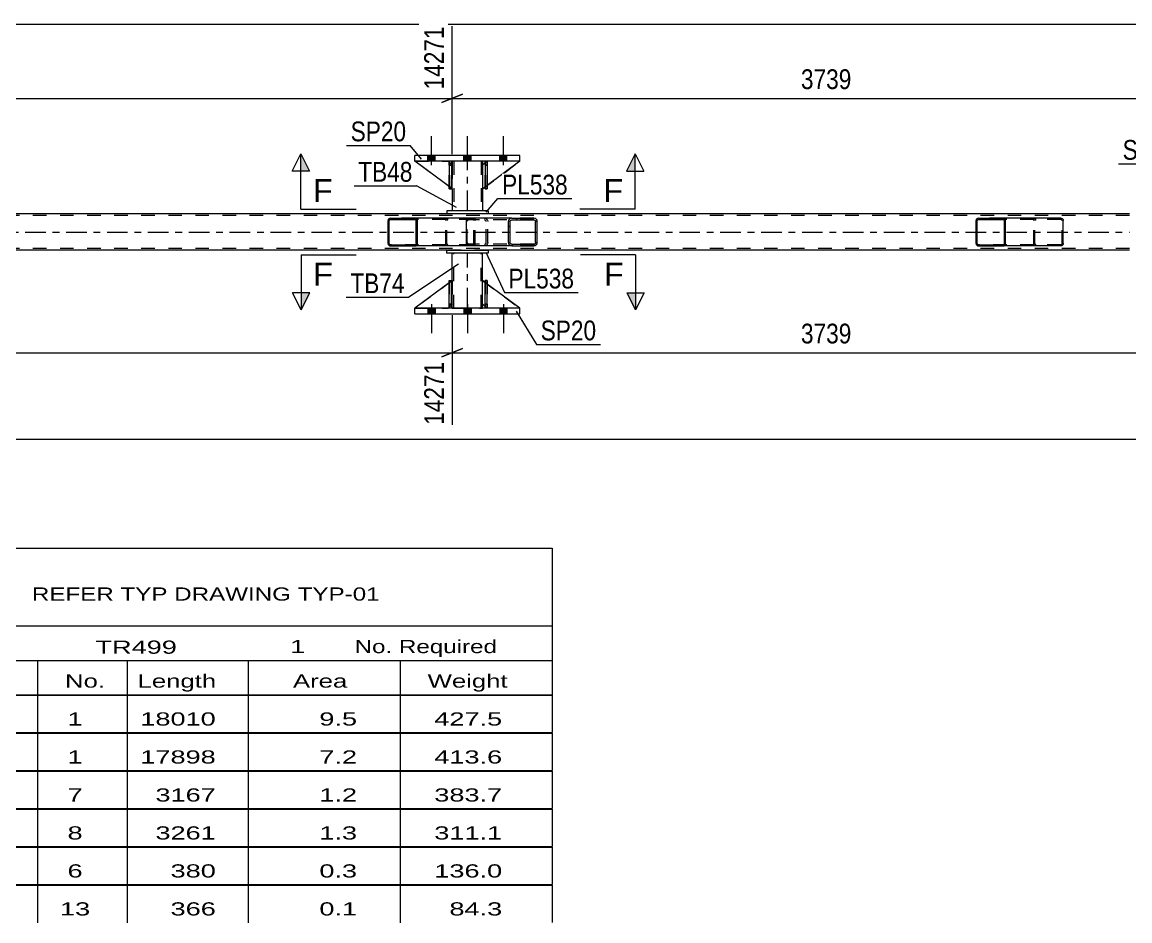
# Model space of a CAD drawing. Header units: millimetres. Extents: x -45 to 796, y -433 to 161.
# Drawn here: x 554.1 to 714.5, y -295.8 to -165.6 of the extents above; entities that cross this region are included whole.
import ezdxf

# ---------------------------------------------------------------- set-up
doc = ezdxf.new("R2010")
doc.units = ezdxf.units.MM
doc.linetypes.add('DXK_LINE_DOT2', pattern=[3.9198, 1.9599, -1.9599])
doc.linetypes.add('DXK_LINE_DOT3', pattern=[5.9187, 2.979, -0.9799, 0.9799, -0.9799])
doc.styles.add('Arial', font='arial.ttf', dxfattribs={"height": 0.2})
doc.styles.add('Arial Narrow', font='ARIALN.TTF', dxfattribs={"height": 0.2})

# ---------------------------------------------------------------- blocks, each defined once
blk = doc.blocks.new('Unknown-814760973-24111')
at = {"color": 7, "linetype": 'Continuous'}
for p, q in [((470.85, -241.82), (630.85, -241.82)), ((630.85, -241.82), (630.85, -253.07)), ((470.85, -253.07), (630.85, -253.07)), ((630.85, -253.07), (630.85, -258.07)), ((470.85, -258.07), (630.85, -258.07)), ((556.35, -258.07), (556.35, -263.07)), ((569.35, -258.07), (569.35, -263.07)), ((586.85, -258.07), (586.85, -263.07)), ((608.85, -258.07), (608.85, -263.07)), ((630.85, -258.07), (630.85, -263.07)), ((470.85, -263.07), (630.85, -263.07)), ((470.85, -263.12), (630.85, -263.12)), ((556.35, -263.07), (556.35, -268.57)), ((569.35, -263.07), (569.35, -268.57)), ((586.85, -263.07), (586.85, -268.57)), ((608.85, -263.07), (608.85, -268.57)), ((630.85, -263.12), (630.85, -268.52)), ((470.85, -268.52), (630.85, -268.52)), ((470.85, -268.62), (630.85, -268.62)), ((556.35, -268.57), (556.35, -274.07)), ((569.35, -268.57), (569.35, -274.07)), ((586.85, -268.57), (586.85, -274.07)), ((608.85, -268.57), (608.85, -274.07)), ((630.85, -268.62), (630.85, -274.02)), ((470.85, -274.02), (630.85, -274.02)), ((470.85, -274.12), (630.85, -274.12)), ((556.35, -274.07), (556.35, -279.57)), ((569.35, -274.07), (569.35, -279.57)), ((586.85, -274.07), (586.85, -279.57)), ((608.85, -274.07), (608.85, -279.57)), ((630.85, -274.12), (630.85, -279.52)), ((470.85, -279.52), (630.85, -279.52)), ((470.85, -279.62), (630.85, -279.62)), ((556.35, -279.57), (556.35, -285.07)), ((569.35, -279.57), (569.35, -285.07)), ((586.85, -279.57), (586.85, -285.07)), ((608.85, -279.57), (608.85, -285.07)), ((630.85, -279.62), (630.85, -285.02)), ((470.85, -285.02), (630.85, -285.02)), ((470.85, -285.12), (630.85, -285.12)), ((556.35, -285.07), (556.35, -290.57)), ((569.35, -285.07), (569.35, -290.57)), ((586.85, -285.07), (586.85, -290.57)), ((608.85, -285.07), (608.85, -290.57)), ((630.85, -285.12), (630.85, -290.52)), ((470.85, -290.52), (630.85, -290.52)), ((470.85, -290.62), (630.85, -290.62)), ((556.35, -290.57), (556.35, -296.07)), ((569.35, -290.57), (569.35, -296.07)), ((586.85, -290.57), (586.85, -296.07)), ((608.85, -290.57), (608.85, -296.07)), ((630.85, -290.62), (630.85, -296.02))]:
    blk.add_line(p, q, dxfattribs=at)
at = {"color": 7, "style": 'Arial Narrow'}
for s, height, width, p in [('REFER TYP DRAWING TYP-01', 1.9089, 1.6, (555.55, -249.41)), ('TR499', 1.909, 1.794707, (564.76, -257.1)), ('1', 1.91, 1.794707, (592.94, -257.01)), ('No. Required', 1.9089, 1.6, (602.27, -257.01)), ('No.', 1.909, 1.7, (560.35, -262.01)), ('Length', 1.909, 1.7, (570.85, -262.01)), ('Area', 1.909, 1.7, (593.35, -262.01)), ('Weight', 1.909, 1.7, (612.85, -262.01))]:
    blk.add_text(s, height=height, dxfattribs=dict(at, width=width)).set_placement(p)
at = {"color": 7, "linetype": 'Continuous', "style": 'Arial Narrow', "width": 1.794707}
for s, height, p in [('1', 1.91, (560.71, -267.5)), ('18010', 1.909, (571.25, -267.5)), ('9.5', 1.909, (597.17, -267.5)), ('427.5', 1.909, (613.81, -267.5)), ('1', 1.91, (560.71, -273)), ('17898', 1.909, (571.25, -273)), ('7.2', 1.909, (597.17, -273)), ('413.6', 1.909, (613.81, -273)), ('7', 1.91, (560.71, -278.5)), ('3167', 1.909, (573.44, -278.5)), ('1.2', 1.909, (597.17, -278.5)), ('383.7', 1.909, (613.81, -278.5)), ('8', 1.91, (560.71, -284)), ('3261', 1.909, (573.44, -284)), ('1.3', 1.909, (597.17, -284)), ('311.1', 1.909, (613.81, -284)), ('6', 1.91, (560.71, -289.5)), ('380', 1.909, (575.63, -289.5)), ('0.3', 1.909, (597.17, -289.5)), ('136.0', 1.909, (613.81, -289.5)), ('13', 1.909, (559.62, -295)), ('366', 1.909, (575.63, -295)), ('0.1', 1.909, (597.17, -295)), ('84.3', 1.909, (616, -295))]:
    blk.add_text(s, height=height, dxfattribs=at).set_placement(p)
blk = doc.blocks.new('Bolt-814760973-6217 - 5989')
at = {"linetype": 'Continuous'}
for points in [[(613.93, -207.08), (612.89, -207.08), (612.89, -207.88), (613.93, -207.88)], [(613.93, -207.08), (612.89, -207.08), (612.89, -207.88), (613.93, -207.88)], [(613.93, -207.08), (612.89, -207.08), (612.89, -207.88), (613.93, -207.88)], [(619.13, -207.08), (618.09, -207.08), (618.09, -207.88), (619.13, -207.88)], [(619.13, -207.08), (618.09, -207.08), (618.09, -207.88), (619.13, -207.88)], [(624.33, -207.08), (623.29, -207.08), (623.29, -207.88), (624.33, -207.88)], [(624.33, -207.08), (623.29, -207.08), (623.29, -207.88), (624.33, -207.88)], [(624.33, -207.08), (623.29, -207.08), (623.29, -207.88), (624.33, -207.88)]]:
    blk.add_hatch(color=1, dxfattribs=at).paths.add_polyline_path(points)
at = {"color": 1, "linetype": 'Continuous'}
for p, q in [((613.41, -206.48), (613.41, -210.68)), ((613.41, -206.48), (613.41, -210.68)), ((613.41, -206.48), (613.41, -210.68)), ((618.61, -206.48), (618.61, -210.68)), ((618.61, -206.48), (618.61, -210.68)), ((623.81, -206.48), (623.81, -210.68)), ((623.81, -206.48), (623.81, -210.68)), ((623.81, -206.48), (623.81, -210.68)), ((612.89, -207.08), (612.89, -207.88)), ((612.89, -207.08), (612.89, -207.88)), ((612.89, -207.08), (612.89, -207.88)), ((613.93, -207.08), (613.93, -207.88)), ((613.93, -207.08), (613.93, -207.88)), ((613.93, -207.08), (613.93, -207.88)), ((618.09, -207.08), (618.09, -207.88)), ((618.09, -207.08), (618.09, -207.88)), ((619.13, -207.08), (619.13, -207.88)), ((619.13, -207.08), (619.13, -207.88)), ((623.29, -207.08), (623.29, -207.88)), ((623.29, -207.08), (623.29, -207.88)), ((623.29, -207.08), (623.29, -207.88)), ((624.33, -207.08), (624.33, -207.88)), ((624.33, -207.08), (624.33, -207.88)), ((624.33, -207.08), (624.33, -207.88))]:
    blk.add_line(p, q, dxfattribs=at)
blk = doc.blocks.new('Part-814760973-6167 - 5989')
at = {"color": 2, "linetype": 'Continuous'}
for p, q in [((611.01, -185.78), (611.01, -184.98)), ((626.21, -184.98), (611.01, -184.98)), ((626.21, -185.78), (611.01, -185.78)), ((626.21, -185.78), (626.21, -184.98))]:
    blk.add_line(p, q, dxfattribs=at)
at = {"color": 7, "linetype": 'DXK_LINE_DOT2'}
for p, q in [((611.01, -185.78), (611.01, -184.98)), ((626.21, -185.78), (626.21, -184.98))]:
    blk.add_line(p, q, dxfattribs=at)
blk = doc.blocks.new('Part-814760973-6231 - 5989')
at = {"color": 2, "linetype": 'Continuous'}
for p, q in [((621.16, -207.08), (621.16, -203.08)), ((621.16, -203.08), (621.48, -203.08)), ((621.48, -207.08), (621.48, -203.08)), ((621.16, -207.08), (621.16, -207.08)), ((621.48, -207.08), (621.16, -207.08))]:
    blk.add_line(p, q, dxfattribs=at)
at = {"color": 7, "linetype": 'DXK_LINE_DOT2'}
for p, q in [((621.16, -203.08), (621.16, -206.48)), ((621.48, -206.48), (621.48, -203.08)), ((621.16, -206.48), (621.16, -207.08)), ((621.16, -206.48), (621.48, -206.48)), ((621.48, -207.08), (621.48, -206.48)), ((621.48, -207.08), (621.48, -207.08))]:
    blk.add_line(p, q, dxfattribs=at)
blk = doc.blocks.new('Part-814760973-6092 - 5989')
at = {"linetype": 'Continuous'}
h = blk.add_hatch(dxfattribs=at)
h.set_pattern_fill('', scale=0.7, style=0, pattern_type=0)
h.set_pattern_definition([(45, (611.3476, -194.2398), (-1.57154, 1.57154), [])])
h.paths.add_polyline_path([(611.37, -194.36), (611.35, -194.24), (611.27, -194.14), (611.16, -194.07), (611.03, -194.04), (607.46, -194.04), (607.33, -194.07), (607.22, -194.14), (607.14, -194.24), (607.12, -194.36), (607.12, -197.72), (607.14, -197.84), (607.22, -197.95), (607.33, -198.02), (607.46, -198.04), (611.03, -198.04), (611.16, -198.02), (611.27, -197.95), (611.35, -197.84), (611.37, -197.72)])
h.paths.add_polyline_path([(611.19, -197.78), (611.15, -197.84), (611.1, -197.87), (611.03, -197.88), (607.46, -197.88), (607.39, -197.87), (607.34, -197.84), (607.3, -197.78), (607.29, -197.72), (607.29, -194.36), (607.3, -194.3), (607.34, -194.25), (607.39, -194.21), (607.46, -194.2), (611.03, -194.2), (611.1, -194.21), (611.15, -194.25), (611.19, -194.3), (611.2, -194.36), (611.2, -197.72)])
at = {"color": 2, "linetype": 'Continuous'}
for p, q in [((607.46, -194.04), (607.33, -194.07)), ((607.46, -194.04), (611.03, -194.04)), ((618.73, -194.04), (611.03, -194.04)), ((611.16, -194.07), (611.03, -194.04)), ((607.14, -194.24), (607.12, -194.36)), ((607.12, -197.72), (607.12, -194.36)), ((607.29, -194.36), (607.3, -194.3)), ((607.29, -197.72), (607.29, -194.36)), ((607.3, -194.3), (607.34, -194.25)), ((607.34, -194.25), (607.39, -194.21)), ((607.39, -194.21), (607.46, -194.2)), ((607.46, -194.2), (611.03, -194.2)), ((611.03, -194.2), (611.1, -194.21)), ((611.1, -194.21), (611.15, -194.25)), ((611.15, -194.25), (611.19, -194.3)), ((611.19, -194.3), (611.2, -194.36)), ((611.2, -197.72), (611.2, -194.36)), ((611.37, -194.36), (611.35, -194.24)), ((611.37, -197.72), (611.37, -194.36)), ((607.12, -197.72), (607.14, -197.84)), ((607.3, -197.78), (607.29, -197.72)), ((607.34, -197.84), (607.3, -197.78)), ((607.33, -198.02), (607.46, -198.04)), ((607.39, -197.87), (607.34, -197.84)), ((607.46, -197.88), (607.39, -197.87)), ((607.46, -197.88), (611.03, -197.88)), ((607.46, -198.04), (611.03, -198.04)), ((611.1, -197.87), (611.03, -197.88)), ((611.03, -198.04), (611.16, -198.02)), ((618.73, -198.04), (611.03, -198.04)), ((611.15, -197.84), (611.1, -197.87)), ((611.19, -197.78), (611.15, -197.84)), ((611.2, -197.72), (611.19, -197.78)), ((611.35, -197.84), (611.37, -197.72))]:
    blk.add_line(p, q, dxfattribs=at)
at = {"color": 7, "linetype": 'DXK_LINE_DOT2'}
for p, q in [((611.03, -194.04), (607.46, -194.04)), ((615.68, -194.07), (615.81, -194.04)), ((619.38, -194.04), (618.73, -194.04)), ((619.38, -194.04), (619.51, -194.07)), ((619.38, -194.2), (607.46, -194.2)), ((615.47, -194.36), (615.49, -194.24)), ((615.47, -197.72), (615.47, -194.36)), ((615.65, -194.3), (615.64, -194.36)), ((615.64, -197.72), (615.64, -194.36)), ((615.69, -194.25), (615.65, -194.3)), ((615.74, -194.21), (615.69, -194.25)), ((615.81, -194.2), (615.74, -194.21)), ((619.45, -194.21), (619.38, -194.2)), ((619.5, -194.25), (619.45, -194.21)), ((619.54, -194.3), (619.5, -194.25)), ((619.55, -194.36), (619.54, -194.3)), ((619.55, -197.72), (619.55, -194.36)), ((619.7, -194.24), (619.72, -194.36)), ((619.72, -197.72), (619.72, -194.36)), ((619.38, -197.88), (607.46, -197.88)), ((611.03, -198.04), (607.46, -198.04)), ((615.49, -197.84), (615.47, -197.72)), ((615.64, -197.72), (615.65, -197.78)), ((615.65, -197.78), (615.69, -197.84)), ((615.81, -198.04), (615.68, -198.02)), ((615.69, -197.84), (615.7, -197.84)), ((615.7, -197.84), (615.74, -197.87)), ((615.74, -197.87), (615.81, -197.88)), ((619.38, -198.04), (618.73, -198.04)), ((619.38, -197.88), (619.45, -197.87)), ((619.51, -198.02), (619.38, -198.04)), ((619.45, -197.87), (619.5, -197.84)), ((619.5, -197.84), (619.54, -197.78)), ((619.54, -197.78), (619.55, -197.72)), ((619.72, -197.75), (619.7, -197.84)), ((619.72, -197.72), (619.72, -197.75))]:
    blk.add_line(p, q, dxfattribs=at)
at = {"color": 2, "linetype": 'Continuous'}
for centre, start, end in [((607.44, -194.38), 110.7583, 155.68), ((611.05, -194.38), 24.32, 69.2417), ((607.44, -197.71), 204.32, 249.2417), ((611.05, -197.71), 290.7583, 335.68)]:
    blk.add_arc(centre, 0.331, start, end, dxfattribs=at)
at = {"color": 7, "linetype": 'DXK_LINE_DOT2'}
for centre, start, end in [((615.79, -194.38), 110.7583, 155.68), ((619.4, -194.38), 24.32, 69.2417), ((615.79, -197.71), 204.32, 249.2417), ((619.4, -197.71), 290.7583, 335.68)]:
    blk.add_arc(centre, 0.331, start, end, dxfattribs=at)
blk = doc.blocks.new('Part-814760973-6096 - 5989')
at = {"linetype": 'Continuous'}
h = blk.add_hatch(dxfattribs=at)
h.set_pattern_fill('', scale=0.7, style=0, pattern_type=0)
h.set_pattern_definition([(45, (696.4818, -194.2398), (-1.57154, 1.57154), [])])
h.paths.add_polyline_path([(696.51, -194.36), (696.48, -194.24), (696.41, -194.14), (696.3, -194.07), (696.17, -194.04), (692.59, -194.04), (692.46, -194.07), (692.35, -194.14), (692.28, -194.24), (692.25, -194.36), (692.25, -197.72), (692.28, -197.84), (692.35, -197.95), (692.46, -198.02), (692.59, -198.04), (696.17, -198.04), (696.3, -198.02), (696.41, -197.95), (696.48, -197.84), (696.51, -197.72)])
h.paths.add_polyline_path([(696.32, -197.78), (696.29, -197.84), (696.23, -197.87), (696.17, -197.88), (692.59, -197.88), (692.53, -197.87), (692.47, -197.84), (692.43, -197.78), (692.42, -197.72), (692.42, -194.36), (692.43, -194.3), (692.47, -194.25), (692.53, -194.21), (692.59, -194.2), (696.17, -194.2), (696.23, -194.21), (696.29, -194.25), (696.32, -194.3), (696.34, -194.36), (696.34, -197.72)])
at = {"color": 2, "linetype": 'Continuous'}
for p, q in [((692.59, -194.04), (692.46, -194.07)), ((692.59, -194.04), (696.17, -194.04)), ((704.52, -194.04), (696.17, -194.04)), ((696.3, -194.07), (696.17, -194.04)), ((704.52, -194.04), (704.65, -194.07)), ((692.28, -194.24), (692.25, -194.36)), ((692.25, -197.72), (692.25, -194.36)), ((692.42, -194.36), (692.43, -194.3)), ((692.42, -197.72), (692.42, -194.36)), ((692.43, -194.3), (692.47, -194.25)), ((692.47, -194.25), (692.53, -194.21)), ((692.53, -194.21), (692.59, -194.2)), ((692.59, -194.2), (696.17, -194.2)), ((696.17, -194.2), (696.23, -194.21)), ((696.23, -194.21), (696.29, -194.25)), ((696.29, -194.25), (696.32, -194.3)), ((696.32, -194.3), (696.34, -194.36)), ((696.34, -197.72), (696.34, -194.36)), ((696.51, -194.36), (696.48, -194.24)), ((696.51, -197.72), (696.51, -194.36)), ((704.83, -194.24), (704.86, -194.36)), ((704.86, -197.72), (704.86, -194.36)), ((692.25, -197.72), (692.28, -197.84)), ((692.43, -197.78), (692.42, -197.72)), ((692.47, -197.84), (692.43, -197.78)), ((692.46, -198.02), (692.59, -198.04)), ((692.53, -197.87), (692.47, -197.84)), ((692.59, -197.88), (692.53, -197.87)), ((692.59, -197.88), (696.17, -197.88)), ((692.59, -198.04), (696.17, -198.04)), ((696.23, -197.87), (696.17, -197.88)), ((696.17, -198.04), (696.3, -198.02)), ((704.52, -198.04), (696.17, -198.04)), ((696.29, -197.84), (696.23, -197.87)), ((696.32, -197.78), (696.29, -197.84)), ((696.34, -197.72), (696.32, -197.78)), ((696.48, -197.84), (696.51, -197.72)), ((704.65, -198.02), (704.52, -198.04)), ((704.86, -197.72), (704.83, -197.84))]:
    blk.add_line(p, q, dxfattribs=at)
at = {"color": 7, "linetype": 'DXK_LINE_DOT2'}
for p, q in [((696.17, -194.04), (692.59, -194.04)), ((700.81, -194.07), (700.94, -194.04)), ((704.52, -194.2), (692.59, -194.2)), ((700.6, -194.36), (700.63, -194.24)), ((700.6, -197.72), (700.6, -194.36)), ((700.78, -194.3), (700.77, -194.36)), ((700.77, -197.72), (700.77, -194.36)), ((700.82, -194.25), (700.78, -194.3)), ((700.82, -194.25), (700.84, -194.24)), ((700.84, -194.24), (700.88, -194.21)), ((700.88, -194.21), (700.94, -194.2)), ((704.58, -194.21), (704.52, -194.2)), ((704.64, -194.25), (704.58, -194.21)), ((704.67, -194.3), (704.64, -194.25)), ((704.69, -194.36), (704.67, -194.3)), ((704.69, -197.72), (704.69, -194.36)), ((704.52, -197.88), (692.59, -197.88)), ((696.17, -198.04), (692.59, -198.04)), ((700.63, -197.84), (700.6, -197.72)), ((700.77, -197.72), (700.78, -197.78)), ((700.78, -197.78), (700.82, -197.84)), ((700.94, -198.04), (700.81, -198.02)), ((700.82, -197.84), (700.84, -197.84)), ((700.84, -197.84), (700.88, -197.87)), ((700.88, -197.87), (700.94, -197.88)), ((704.52, -197.88), (704.58, -197.87)), ((704.58, -197.87), (704.64, -197.84)), ((704.64, -197.84), (704.67, -197.78)), ((704.67, -197.78), (704.69, -197.72))]:
    blk.add_line(p, q, dxfattribs=at)
at = {"color": 2, "linetype": 'Continuous'}
for centre, start, end in [((692.58, -194.38), 110.7583, 155.68), ((696.18, -194.38), 24.32, 69.2417), ((704.53, -194.38), 24.32, 69.2417), ((692.58, -197.71), 204.32, 249.2417), ((696.18, -197.71), 290.7583, 335.68), ((704.53, -197.71), 290.7583, 335.68)]:
    blk.add_arc(centre, 0.331, start, end, dxfattribs=at)
at = {"color": 7, "linetype": 'DXK_LINE_DOT2'}
for centre, start, end in [((700.93, -194.38), 110.7583, 155.68), ((700.93, -197.71), 204.32, 249.2417)]:
    blk.add_arc(centre, 0.331, start, end, dxfattribs=at)
blk = doc.blocks.new('Part-814760973-6213 - 5989')
at = {"color": 7, "linetype": 'DXK_LINE_DOT2'}
for p, q in [((621.41, -185.78), (620.81, -186.38)), ((620.81, -189.78), (626.21, -185.78)), ((626.21, -185.78), (621.41, -185.78)), ((620.81, -186.38), (620.81, -189.78))]:
    blk.add_line(p, q, dxfattribs=at)
blk = doc.blocks.new('Part-814760973-6134 - 5989')
at = {"color": 2, "linetype": 'Continuous'}
for p, q in [((621.48, -185.78), (621.16, -185.78)), ((621.16, -185.78), (621.16, -189.78)), ((621.48, -185.78), (621.48, -185.78)), ((621.48, -185.78), (621.48, -189.78)), ((621.48, -189.78), (621.16, -189.78))]:
    blk.add_line(p, q, dxfattribs=at)
at = {"color": 7, "linetype": 'DXK_LINE_DOT2'}
for p, q in [((621.16, -186.38), (621.16, -185.78)), ((621.48, -186.38), (621.48, -185.78)), ((621.48, -185.78), (621.48, -185.78)), ((621.48, -186.38), (621.16, -186.38)), ((621.16, -186.38), (621.16, -189.78)), ((621.48, -189.78), (621.48, -186.38))]:
    blk.add_line(p, q, dxfattribs=at)
blk = doc.blocks.new('Part-814760973-6135 - 5989')
at = {"color": 2, "linetype": 'Continuous'}
for p, q in [((616.28, -185.78), (615.96, -185.78)), ((615.96, -185.78), (615.96, -189.78)), ((616.28, -185.78), (616.28, -185.78)), ((616.28, -185.78), (616.28, -189.78)), ((616.28, -189.78), (615.96, -189.78))]:
    blk.add_line(p, q, dxfattribs=at)
at = {"color": 7, "linetype": 'DXK_LINE_DOT2'}
for p, q in [((615.96, -186.38), (615.96, -185.78)), ((616.28, -186.38), (616.28, -185.78)), ((616.28, -185.78), (616.28, -185.78)), ((616.28, -186.38), (615.96, -186.38)), ((615.96, -186.38), (615.96, -189.78)), ((616.28, -189.78), (616.28, -186.38))]:
    blk.add_line(p, q, dxfattribs=at)
blk = doc.blocks.new('Part-814760973-6138 - 5989')
at = {"color": 2, "linetype": 'Continuous'}
for p, q in [((615.96, -189.45), (611.01, -185.78)), ((615.96, -185.94), (615.81, -185.78)), ((616.41, -186.38), (616.28, -186.26)), ((616.41, -186.38), (616.41, -186.38)), ((616.41, -189.78), (616.41, -186.38)), ((616.28, -189.69), (616.41, -189.78)), ((616.41, -189.78), (616.41, -189.78))]:
    blk.add_line(p, q, dxfattribs=at)
at = {"color": 7, "linetype": 'DXK_LINE_DOT2'}
for p, q in [((615.81, -185.78), (611.01, -185.78)), ((615.81, -185.78), (616.41, -186.38)), ((616.28, -186.26), (615.96, -185.94)), ((616.41, -186.38), (616.41, -189.78)), ((616.28, -189.69), (615.96, -189.45))]:
    blk.add_line(p, q, dxfattribs=at)
blk = doc.blocks.new('Part-814760973-6141 - 5989')
at = {"color": 7, "linetype": 'DXK_LINE_DOT2'}
for p, q in [((616.41, -189.78), (611.01, -185.78)), ((611.01, -185.78), (615.81, -185.78)), ((615.81, -185.78), (616.41, -186.38)), ((616.41, -186.38), (615.81, -185.78)), ((616.41, -186.38), (616.41, -189.78)), ((616.41, -186.38), (616.41, -186.38)), ((616.41, -186.38), (616.41, -189.78))]:
    blk.add_line(p, q, dxfattribs=at)
blk = doc.blocks.new('Part-814760973-6144 - 5989')
at = {"color": 7, "linetype": 'DXK_LINE_DOT2'}
for p, q in [((621.41, -185.78), (621.16, -186.03)), ((626.21, -185.78), (621.41, -185.78)), ((621.48, -189.28), (621.16, -189.52))]:
    blk.add_line(p, q, dxfattribs=at)
at = {"color": 2, "linetype": 'Continuous'}
for p, q in [((626.21, -185.78), (621.48, -189.28)), ((621.16, -186.03), (620.81, -186.38)), ((620.81, -186.38), (620.81, -189.78)), ((621.16, -189.52), (620.81, -189.78))]:
    blk.add_line(p, q, dxfattribs=at)
blk = doc.blocks.new('Bolt-814760973-6218 - 5989')
at = {"linetype": 'Continuous'}
for points in [[(612.89, -185.78), (613.93, -185.78), (613.93, -184.98), (612.89, -184.98)], [(612.89, -185.78), (613.93, -185.78), (613.93, -184.98), (612.89, -184.98)], [(612.89, -185.78), (613.93, -185.78), (613.93, -184.98), (612.89, -184.98)], [(618.09, -185.78), (619.13, -185.78), (619.13, -184.98), (618.09, -184.98)], [(618.09, -185.78), (619.13, -185.78), (619.13, -184.98), (618.09, -184.98)], [(623.29, -185.78), (624.33, -185.78), (624.33, -184.98), (623.29, -184.98)], [(623.29, -185.78), (624.33, -185.78), (624.33, -184.98), (623.29, -184.98)], [(623.29, -185.78), (624.33, -185.78), (624.33, -184.98), (623.29, -184.98)]]:
    blk.add_hatch(color=1, dxfattribs=at).paths.add_polyline_path(points)
at = {"color": 1, "linetype": 'Continuous'}
for p, q in [((613.41, -186.38), (613.41, -182.18)), ((613.41, -186.38), (613.41, -182.18)), ((613.41, -186.38), (613.41, -182.18)), ((618.61, -186.38), (618.61, -182.18)), ((618.61, -186.38), (618.61, -182.18)), ((623.81, -186.38), (623.81, -182.18)), ((623.81, -186.38), (623.81, -182.18)), ((623.81, -186.38), (623.81, -182.18)), ((612.89, -185.78), (612.89, -184.98)), ((612.89, -185.78), (612.89, -184.98)), ((612.89, -185.78), (612.89, -184.98)), ((613.93, -185.78), (613.93, -184.98)), ((613.93, -185.78), (613.93, -184.98)), ((613.93, -185.78), (613.93, -184.98)), ((618.09, -185.78), (618.09, -184.98)), ((618.09, -185.78), (618.09, -184.98)), ((619.13, -185.78), (619.13, -184.98)), ((619.13, -185.78), (619.13, -184.98)), ((623.29, -185.78), (623.29, -184.98)), ((623.29, -185.78), (623.29, -184.98)), ((623.29, -185.78), (623.29, -184.98)), ((624.33, -185.78), (624.33, -184.98)), ((624.33, -185.78), (624.33, -184.98)), ((624.33, -185.78), (624.33, -184.98))]:
    blk.add_line(p, q, dxfattribs=at)
blk = doc.blocks.new('Part-814760973-6157 - 5989')
at = {"color": 7, "linetype": 'DXK_LINE_DOT2'}
for p, q in [((620.81, -206.48), (620.81, -203.08)), ((620.81, -203.08), (626.21, -207.08)), ((621.41, -207.08), (620.81, -206.48)), ((626.21, -207.08), (621.41, -207.08))]:
    blk.add_line(p, q, dxfattribs=at)
blk = doc.blocks.new('Part-814760973-6162 - 5989')
at = {"color": 2, "linetype": 'Continuous'}
for p, q in [((611.01, -207.88), (611.01, -207.08)), ((626.21, -207.08), (611.01, -207.08)), ((611.01, -207.88), (626.21, -207.88)), ((626.21, -207.88), (626.21, -207.08))]:
    blk.add_line(p, q, dxfattribs=at)
at = {"color": 7, "linetype": 'DXK_LINE_DOT2'}
for p, q in [((611.01, -207.88), (611.01, -207.08)), ((626.21, -207.88), (626.21, -207.08))]:
    blk.add_line(p, q, dxfattribs=at)
blk = doc.blocks.new('Part-814760973-6175 - 5989')
at = {"color": 7, "linetype": 'DXK_LINE_DOT2'}
for p, q in [((621.48, -203.08), (621.16, -203.08)), ((621.16, -206.48), (621.16, -203.08)), ((621.16, -203.08), (621.16, -207.08)), ((621.48, -203.08), (621.48, -206.48)), ((621.48, -207.08), (621.48, -203.08)), ((621.48, -206.48), (621.16, -206.48)), ((621.16, -207.08), (621.16, -206.48)), ((621.48, -206.48), (621.48, -207.08)), ((621.48, -207.08), (621.16, -207.08)), ((621.48, -207.08), (621.48, -207.08))]:
    blk.add_line(p, q, dxfattribs=at)
blk = doc.blocks.new('Part-814760973-6224 - 5989')
at = {"linetype": 'Continuous'}
h = blk.add_hatch(dxfattribs=at)
h.set_pattern_fill('', scale=0.7, style=0, pattern_type=0)
h.set_pattern_definition([(45, (628.6795, -194.3386), (-1.57154, 1.57154), [])])
h.paths.add_polyline_path([(628.72, -194.52), (628.68, -194.34), (628.57, -194.18), (628.41, -194.08), (628.21, -194.04), (625.03, -194.04), (624.84, -194.08), (624.68, -194.18), (624.57, -194.34), (624.53, -194.52), (624.53, -197.56), (624.57, -197.75), (624.68, -197.9), (624.84, -198.01), (625.03, -198.04), (628.21, -198.04), (628.41, -198.01), (628.57, -197.9), (628.68, -197.75), (628.72, -197.56)])
h.paths.add_polyline_path([(628.45, -197.65), (628.39, -197.73), (628.31, -197.78), (628.21, -197.8), (625.03, -197.8), (624.93, -197.78), (624.85, -197.73), (624.8, -197.65), (624.78, -197.56), (624.78, -194.52), (624.8, -194.43), (624.85, -194.35), (624.93, -194.3), (625.03, -194.28), (628.21, -194.28), (628.31, -194.3), (628.39, -194.35), (628.45, -194.43), (628.47, -194.52), (628.47, -197.56)])
at = {"color": 2, "linetype": 'Continuous'}
for p, q in [((618.63, -194.08), (618.73, -194.04)), ((625.03, -194.04), (618.73, -194.04)), ((625.03, -194.04), (624.84, -194.08)), ((625.03, -194.04), (628.21, -194.04)), ((628.41, -194.08), (628.21, -194.04)), ((618.46, -194.52), (618.48, -194.34)), ((618.46, -197.56), (618.46, -194.52)), ((618.48, -194.34), (618.54, -194.18)), ((618.54, -194.18), (618.63, -194.08)), ((624.57, -194.34), (624.53, -194.52)), ((624.53, -197.56), (624.53, -194.52)), ((624.78, -194.52), (624.8, -194.43)), ((624.78, -197.56), (624.78, -194.52)), ((624.8, -194.43), (624.85, -194.35)), ((624.85, -194.35), (624.93, -194.3)), ((624.93, -194.3), (625.03, -194.28)), ((625.03, -194.28), (628.21, -194.28)), ((628.21, -194.28), (628.31, -194.3)), ((628.31, -194.3), (628.39, -194.35)), ((628.39, -194.35), (628.45, -194.43)), ((628.45, -194.43), (628.47, -194.52)), ((628.47, -197.56), (628.47, -194.52)), ((628.72, -194.52), (628.68, -194.34)), ((628.72, -197.56), (628.72, -194.52)), ((618.48, -197.75), (618.46, -197.56)), ((618.54, -197.9), (618.48, -197.75)), ((618.63, -198.01), (618.54, -197.9)), ((618.73, -198.04), (618.63, -198.01)), ((625.03, -198.04), (618.73, -198.04)), ((624.53, -197.56), (624.57, -197.75)), ((624.8, -197.65), (624.78, -197.56)), ((624.85, -197.73), (624.8, -197.65)), ((624.84, -198.01), (625.03, -198.04)), ((624.93, -197.78), (624.85, -197.73)), ((625.03, -197.8), (624.93, -197.78)), ((625.03, -197.8), (628.21, -197.8)), ((625.03, -198.04), (628.21, -198.04)), ((628.31, -197.78), (628.21, -197.8)), ((628.21, -198.04), (628.41, -198.01)), ((628.39, -197.73), (628.31, -197.78)), ((628.45, -197.65), (628.39, -197.73)), ((628.47, -197.56), (628.45, -197.65)), ((628.68, -197.75), (628.72, -197.56))]:
    blk.add_line(p, q, dxfattribs=at)
at = {"color": 7, "linetype": 'DXK_LINE_DOT2'}
for p, q in [((619.72, -194.28), (619.72, -194.04)), ((621.06, -194.04), (621.26, -194.08)), ((628.21, -194.04), (625.03, -194.04)), ((618.61, -194.43), (618.59, -194.52)), ((618.59, -197.56), (618.59, -194.52)), ((618.63, -194.35), (618.61, -194.43)), ((618.68, -194.3), (618.63, -194.35)), ((618.73, -194.28), (618.68, -194.3)), ((628.21, -194.28), (618.73, -194.28)), ((621.16, -194.3), (621.06, -194.28)), ((621.24, -194.35), (621.16, -194.3)), ((621.3, -194.43), (621.24, -194.35)), ((621.32, -194.52), (621.3, -194.43)), ((621.32, -197.56), (621.32, -194.52)), ((621.53, -194.34), (621.57, -194.52)), ((621.57, -197.56), (621.57, -194.52)), ((618.59, -197.56), (618.61, -197.65)), ((618.61, -197.65), (618.63, -197.73)), ((618.63, -197.73), (618.68, -197.78)), ((618.68, -197.78), (618.73, -197.8)), ((628.21, -197.8), (618.73, -197.8)), ((619.72, -198.04), (619.72, -197.8)), ((621.06, -197.8), (621.16, -197.78)), ((621.26, -198.01), (621.06, -198.04)), ((621.16, -197.78), (621.24, -197.73)), ((621.24, -197.73), (621.3, -197.65)), ((621.3, -197.65), (621.32, -197.56)), ((621.57, -197.56), (621.53, -197.75)), ((628.21, -198.04), (625.03, -198.04))]:
    blk.add_line(p, q, dxfattribs=at)
for centre, start, end in [((621.08, -194.54), 23.8494, 68.8059), ((621.08, -197.55), 291.1941, 336.1506)]:
    blk.add_arc(centre, 0.492, start, end, dxfattribs=at)
at = {"color": 2, "linetype": 'Continuous'}
for centre, start, end in [((625.02, -194.54), 111.1941, 156.1506), ((628.23, -194.54), 23.8494, 68.8059), ((625.02, -197.55), 203.8494, 248.8059), ((628.23, -197.55), 291.1941, 336.1506)]:
    blk.add_arc(centre, 0.492, start, end, dxfattribs=at)
blk = doc.blocks.new('Part-814760973-6229 - 5989')
at = {"color": 2, "linetype": 'Continuous'}
for p, q in [((714.46, -193.4), (45.58, -193.4)), ((615.61, -198.68), (451.34, -198.68)), ((714.46, -198.68), (621.61, -198.68))]:
    blk.add_line(p, q, dxfattribs=at)
at = {"color": 7, "linetype": 'DXK_LINE_DOT2'}
for p, q in [((714.46, -193.64), (45.58, -193.64)), ((714.46, -198.44), (45.58, -198.44)), ((621.61, -198.68), (615.61, -198.68))]:
    blk.add_line(p, q, dxfattribs=at)
at = {"color": 7, "linetype": 'DXK_LINE_DOT3'}
blk.add_line((45.58, -196.04), (714.46, -196.04), dxfattribs=at)
blk = doc.blocks.new('Part-814760973-6230 - 5989')
at = {"color": 7, "linetype": 'DXK_LINE_DOT2'}
for p, q in [((615.96, -203.08), (616.28, -203.08)), ((615.96, -206.48), (615.96, -203.08)), ((615.96, -203.08), (615.96, -207.08)), ((616.28, -203.08), (616.28, -206.48)), ((616.28, -207.08), (616.28, -203.18)), ((616.28, -206.48), (615.96, -206.48)), ((615.96, -207.08), (615.96, -206.48)), ((616.28, -206.48), (616.28, -207.08)), ((616.28, -207.08), (615.96, -207.08)), ((616.28, -207.08), (616.28, -207.08))]:
    blk.add_line(p, q, dxfattribs=at)
blk = doc.blocks.new('Part-814760973-6232 - 5989')
at = {"color": 2, "linetype": 'Continuous'}
for p, q in [((615.96, -207.08), (615.96, -203.08)), ((615.96, -203.08), (616.28, -203.08)), ((616.28, -207.08), (616.28, -203.08)), ((615.96, -207.08), (615.96, -207.08)), ((616.28, -207.08), (615.96, -207.08))]:
    blk.add_line(p, q, dxfattribs=at)
at = {"color": 7, "linetype": 'DXK_LINE_DOT2'}
for p, q in [((615.96, -203.08), (615.96, -206.48)), ((616.28, -206.48), (616.28, -203.08)), ((615.96, -206.48), (615.96, -207.08)), ((615.96, -206.48), (616.28, -206.48)), ((616.28, -207.08), (616.28, -206.48)), ((616.28, -207.08), (616.28, -207.08))]:
    blk.add_line(p, q, dxfattribs=at)
blk = doc.blocks.new('Part-814760973-6235 - 5989')
at = {"color": 2, "linetype": 'Continuous'}
for p, q in [((615.96, -203.41), (611.01, -207.08)), ((616.41, -203.08), (616.28, -203.18)), ((616.41, -206.48), (616.41, -203.08)), ((616.41, -206.48), (616.28, -206.61)), ((616.41, -206.48), (616.41, -206.48)), ((615.96, -206.93), (615.81, -207.08))]:
    blk.add_line(p, q, dxfattribs=at)
at = {"color": 7, "linetype": 'DXK_LINE_DOT2'}
for p, q in [((616.28, -203.18), (615.96, -203.41)), ((616.41, -206.48), (616.41, -203.08)), ((616.41, -206.48), (615.81, -207.08)), ((616.28, -206.61), (615.96, -206.93)), ((611.01, -207.08), (615.81, -207.08))]:
    blk.add_line(p, q, dxfattribs=at)
blk = doc.blocks.new('Part-814760973-6258 - 5989')
at = {"color": 7, "linetype": 'DXK_LINE_DOT2'}
for p, q in [((615.96, -186.38), (615.96, -185.78)), ((615.96, -185.78), (615.96, -185.78)), ((615.96, -185.78), (615.96, -189.78)), ((616.28, -185.78), (615.96, -185.78)), ((616.28, -186.38), (616.28, -185.78)), ((616.28, -189.78), (616.28, -185.78)), ((615.96, -189.78), (615.96, -186.38)), ((615.96, -186.38), (616.28, -186.38)), ((616.28, -186.38), (616.28, -189.78)), ((615.96, -189.78), (616.28, -189.78))]:
    blk.add_line(p, q, dxfattribs=at)
blk = doc.blocks.new('Part-814760973-6266 - 5989')
at = {"color": 7, "linetype": 'DXK_LINE_DOT2'}
for p, q in [((616.41, -203.08), (611.01, -207.08)), ((616.41, -206.48), (616.41, -203.08)), ((616.41, -203.08), (616.41, -206.48)), ((615.81, -207.08), (616.41, -206.48)), ((616.41, -206.48), (615.81, -207.08)), ((616.41, -206.48), (616.41, -206.48)), ((611.01, -207.08), (615.81, -207.08))]:
    blk.add_line(p, q, dxfattribs=at)
blk = doc.blocks.new('Part-814760973-6269 - 5989')
at = {"color": 2, "linetype": 'Continuous'}
for p, q in [((620.81, -206.48), (620.81, -203.08)), ((621.16, -203.34), (620.81, -203.08)), ((626.21, -207.08), (621.48, -203.58)), ((621.16, -206.84), (620.81, -206.48))]:
    blk.add_line(p, q, dxfattribs=at)
at = {"color": 7, "linetype": 'DXK_LINE_DOT2'}
for p, q in [((621.48, -203.58), (621.16, -203.34)), ((621.41, -207.08), (621.16, -206.84)), ((626.21, -207.08), (621.41, -207.08)), ((626.21, -207.08), (626.21, -207.08)), ((626.21, -207.08), (626.21, -207.08))]:
    blk.add_line(p, q, dxfattribs=at)
blk = doc.blocks.new('Part-814760973-6274 - 5989')
at = {"color": 2, "linetype": 'Continuous'}
for p, q in [((621.61, -192.98), (615.61, -192.98)), ((615.61, -192.98), (615.61, -193.38)), ((621.61, -193.38), (615.61, -193.38)), ((621.61, -192.98), (621.61, -193.38))]:
    blk.add_line(p, q, dxfattribs=at)
blk = doc.blocks.new('Part-814760973-6279 - 5989')
at = {"color": 2, "linetype": 'Continuous'}
for p, q in [((615.61, -198.68), (621.61, -198.68)), ((615.61, -199.08), (615.61, -198.68)), ((621.61, -198.68), (621.61, -199.08)), ((621.61, -199.08), (615.61, -199.08))]:
    blk.add_line(p, q, dxfattribs=at)
blk = doc.blocks.new('Part-814760973-6284 - 5989')
at = {"color": 2, "linetype": 'Continuous'}
for p, q in [((616.41, -203.08), (616.41, -199.08)), ((620.81, -203.08), (620.81, -199.08)), ((616.41, -207.08), (616.41, -206.48)), ((620.81, -207.08), (620.81, -206.48))]:
    blk.add_line(p, q, dxfattribs=at)
at = {"color": 7, "linetype": 'DXK_LINE_DOT2'}
for p, q in [((620.81, -199.08), (616.41, -199.08)), ((616.65, -207.08), (616.65, -199.08)), ((620.57, -207.08), (620.57, -199.08)), ((616.41, -206.48), (616.41, -203.08)), ((620.81, -206.48), (620.81, -203.08)), ((616.41, -207.08), (620.81, -207.08))]:
    blk.add_line(p, q, dxfattribs=at)
at = {"color": 7, "linetype": 'DXK_LINE_DOT3'}
blk.add_line((618.61, -207.08), (618.61, -199.08), dxfattribs=at)
blk = doc.blocks.new('Part-814760973-6285 - 5989')
at = {"color": 7, "linetype": 'DXK_LINE_DOT2'}
for p, q in [((621.16, -186.38), (621.16, -185.78)), ((621.16, -185.78), (621.16, -185.78)), ((621.16, -185.78), (621.16, -189.78)), ((621.48, -185.78), (621.16, -185.78)), ((621.48, -186.38), (621.48, -185.78)), ((621.48, -189.78), (621.48, -185.78)), ((621.16, -189.78), (621.16, -186.38)), ((621.16, -186.38), (621.48, -186.38)), ((621.48, -186.38), (621.48, -189.78)), ((621.16, -189.78), (621.48, -189.78))]:
    blk.add_line(p, q, dxfattribs=at)
blk = doc.blocks.new('Part-814760973-6333 - 5989')
at = {"color": 2, "linetype": 'Continuous'}
for p, q in [((616.41, -185.78), (616.41, -186.38)), ((620.81, -185.78), (620.81, -186.38)), ((616.41, -189.78), (616.41, -192.98)), ((620.81, -189.78), (620.81, -192.98))]:
    blk.add_line(p, q, dxfattribs=at)
at = {"color": 7, "linetype": 'DXK_LINE_DOT2'}
for p, q in [((620.81, -185.78), (616.41, -185.78)), ((616.65, -185.78), (616.65, -192.98)), ((620.57, -185.78), (620.57, -192.98)), ((616.41, -186.38), (616.41, -189.78)), ((620.81, -186.38), (620.81, -189.78)), ((620.81, -192.98), (616.41, -192.98))]:
    blk.add_line(p, q, dxfattribs=at)
at = {"color": 7, "linetype": 'DXK_LINE_DOT3'}
blk.add_line((618.61, -192.98), (618.61, -185.78), dxfattribs=at)
blk = doc.blocks.new('StraightDimension-814760973-6408 - 5989')
at = {"color": 7, "linetype": 'Continuous'}
for p, q in [((446.14, -208.08), (446.14, -223.96)), ((616.41, -208.08), (616.41, -223.96)), ((447.64, -212.92), (444.64, -214.12)), ((614.91, -214.12), (617.91, -212.92)), ((446.14, -213.52), (616.41, -213.52))]:
    blk.add_line(p, q, dxfattribs=at)
at = {"color": 0}
blk.add_wipeout([(535.53, -212.77), (535.53, -208.57), (527.02, -208.57), (527.02, -212.77)], dxfattribs=at)
at = {"color": 0, "linetype": 'Continuous'}
blk.add_wipeout([(615.81, -214.22), (611.61, -214.22), (611.61, -224.56), (615.81, -224.56)], dxfattribs=at)
at = {"color": 3, "style": 'Arial Narrow'}
blk.add_text('4257', height=2.863, dxfattribs=at).set_placement((527.62, -212.17))
at = {"color": 3, "linetype": 'Continuous', "style": 'Arial Narrow'}
blk.add_text('14271', height=2.863, rotation=90.0002, dxfattribs=at).set_placement((615.21, -223.96))
blk = doc.blocks.new('StraightDimension-814760973-6416 - 5989')
at = {"color": 7, "linetype": 'Continuous'}
for p, q in [((724.68, -203.54), (724.68, -223.96)), ((616.41, -208.08), (616.41, -223.96)), ((617.91, -212.92), (614.91, -214.12)), ((723.18, -214.12), (726.18, -212.92)), ((616.41, -213.52), (724.68, -213.52))]:
    blk.add_line(p, q, dxfattribs=at)
at = {"color": 0}
blk.add_wipeout([(674.8, -212.77), (674.8, -208.57), (666.29, -208.57), (666.29, -212.77)], dxfattribs=at)
at = {"color": 0, "linetype": 'Continuous'}
blk.add_wipeout([(724.08, -214.22), (719.88, -214.22), (719.88, -224.56), (724.08, -224.56)], dxfattribs=at)
at = {"color": 3, "style": 'Arial Narrow'}
blk.add_text('3739', height=2.863, dxfattribs=at).set_placement((666.89, -212.17))
at = {"color": 3, "linetype": 'Continuous', "style": 'Arial Narrow'}
blk.add_text('18010', height=2.863, rotation=90.0002, dxfattribs=at).set_placement((723.48, -223.96))
blk = doc.blocks.new('StraightDimension-814760973-6436 - 5989')
at = {"color": 7, "linetype": 'Continuous'}
blk.add_line((45.58, -165.93), (724.68, -165.93), dxfattribs=at)
blk = doc.blocks.new('StraightDimension-814760973-6352 - 5989')
at = {"color": 7, "linetype": 'Continuous'}
for p, q in [((616.41, -184.78), (616.41, -166.25)), ((724.68, -192.4), (724.68, -166.25)), ((617.91, -176.09), (614.91, -177.29)), ((723.18, -177.29), (726.18, -176.09)), ((616.41, -176.69), (724.68, -176.69))]:
    blk.add_line(p, q, dxfattribs=at)
at = {"color": 0, "linetype": 'Continuous'}
blk.add_wipeout([(724.08, -165.65), (719.88, -165.65), (719.88, -175.99), (724.08, -175.99)], dxfattribs=at)
at = {"color": 0}
blk.add_wipeout([(674.8, -175.94), (674.8, -171.74), (666.29, -171.74), (666.29, -175.94)], dxfattribs=at)
at = {"color": 3, "linetype": 'Continuous', "style": 'Arial Narrow'}
blk.add_text('18010', height=2.863, rotation=90.0002, dxfattribs=at).set_placement((723.48, -175.39))
at = {"color": 3, "style": 'Arial Narrow'}
blk.add_text('3739', height=2.863, dxfattribs=at).set_placement((666.89, -175.34))
blk = doc.blocks.new('StraightDimension-814760973-6359 - 5989')
at = {"color": 7, "linetype": 'Continuous'}
for p, q in [((446.14, -184.78), (446.14, -166.25)), ((616.41, -184.78), (616.41, -166.25)), ((447.64, -176.09), (444.64, -177.29)), ((614.91, -177.29), (617.91, -176.09)), ((446.14, -176.69), (616.41, -176.69))]:
    blk.add_line(p, q, dxfattribs=at)
at = {"color": 0, "linetype": 'Continuous'}
blk.add_wipeout([(615.81, -165.65), (611.61, -165.65), (611.61, -175.99), (615.81, -175.99)], dxfattribs=at)
at = {"color": 0}
blk.add_wipeout([(535.53, -175.94), (535.53, -171.74), (527.02, -171.74), (527.02, -175.94)], dxfattribs=at)
at = {"color": 3, "linetype": 'Continuous', "style": 'Arial Narrow'}
blk.add_text('14271', height=2.863, rotation=90.0002, dxfattribs=at).set_placement((615.21, -175.39))
at = {"color": 3, "style": 'Arial Narrow'}
blk.add_text('4257', height=2.863, dxfattribs=at).set_placement((527.62, -175.34))
blk = doc.blocks.new('StraightDimension-814760973-6457 - 5989')
at = {"color": 7, "linetype": 'Continuous'}
blk.add_line((44.94, -226.02), (725.32, -226.02), dxfattribs=at)
blk = doc.blocks.new('Mark-814760973-6275 - 5989')
at = {"color": 0}
blk.add_wipeout([(634.05, -204.21), (634.05, -201.21), (624.55, -201.21), (624.55, -204.21)], dxfattribs=at)
blk.add_wipeout([(634.05, -204.21), (634.05, -201.21), (624.55, -201.21), (624.55, -204.21)], dxfattribs=at)
at = {"color": 30, "linetype": 'Continuous'}
for p, q in [((621.29, -198.95), (623.95, -204.81)), ((623.95, -204.81), (634.65, -204.81))]:
    blk.add_line(p, q, dxfattribs=at)
at = {"color": 3, "style": 'Arial Narrow'}
blk.add_text('PL538', height=2.863, dxfattribs=at).set_placement((624.55, -204.21))
blk = doc.blocks.new('Mark-814760973-6158 - 5989')
at = {"color": 0}
blk.add_wipeout([(637.25, -211.72), (637.25, -208.72), (629.21, -208.72), (629.21, -211.72)], dxfattribs=at)
blk.add_wipeout([(637.25, -211.72), (637.25, -208.72), (629.21, -208.72), (629.21, -211.72)], dxfattribs=at)
at = {"color": 30, "linetype": 'Continuous'}
for p, q in [((625.65, -207.5), (628.61, -212.32)), ((628.61, -212.32), (637.85, -212.32))]:
    blk.add_line(p, q, dxfattribs=at)
at = {"color": 3, "style": 'Arial Narrow'}
blk.add_text('SP20', height=2.863, dxfattribs=at).set_placement((629.21, -211.72))
blk = doc.blocks.new('Mark-814760973-6181 - 5989')
at = {"color": 0}
blk.add_wipeout([(721.5, -185.57), (721.5, -182.57), (713.46, -182.57), (713.46, -185.57)], dxfattribs=at)
blk.add_wipeout([(721.5, -185.57), (721.5, -182.57), (713.46, -182.57), (713.46, -185.57)], dxfattribs=at)
at = {"color": 30, "linetype": 'Continuous'}
for p in [(712.86, -186.17), (725.09, -190.51)]:
    blk.add_line(p, (722.1, -186.17), dxfattribs=at)
at = {"color": 3, "style": 'Arial Narrow'}
blk.add_text('SP19', height=2.863, dxfattribs=at).set_placement((713.46, -185.57))
blk = doc.blocks.new('Mark-814760973-6163 - 5989')
at = {"color": 0}
blk.add_wipeout([(609.73, -182.9), (609.73, -179.9), (601.7, -179.9), (601.7, -182.9)], dxfattribs=at)
blk.add_wipeout([(609.73, -182.9), (609.73, -179.9), (601.7, -179.9), (601.7, -182.9)], dxfattribs=at)
at = {"color": 30, "linetype": 'Continuous'}
for p in [(601.1, -183.5), (611.95, -185.5)]:
    blk.add_line(p, (610.33, -183.5), dxfattribs=at)
at = {"color": 3, "style": 'Arial Narrow'}
blk.add_text('SP20', height=2.863, dxfattribs=at).set_placement((601.7, -182.9))
blk = doc.blocks.new('Mark-814760973-6270 - 5989')
at = {"color": 0}
blk.add_wipeout([(633.13, -190.6), (633.13, -187.6), (623.63, -187.6), (623.63, -190.6)], dxfattribs=at)
blk.add_wipeout([(633.13, -190.6), (633.13, -187.6), (623.63, -187.6), (623.63, -190.6)], dxfattribs=at)
at = {"color": 30, "linetype": 'Continuous'}
for p, q in [((621.33, -193.18), (623.03, -191.2)), ((623.03, -191.2), (633.73, -191.2))]:
    blk.add_line(p, q, dxfattribs=at)
at = {"color": 3, "style": 'Arial Narrow'}
blk.add_text('PL538', height=2.863, dxfattribs=at).set_placement((623.63, -190.6))
blk = doc.blocks.new('Mark-814760973-6280 - 5989')
at = {"color": 0}
blk.add_wipeout([(609.51, -204.89), (609.51, -201.89), (601.66, -201.89), (601.66, -204.89)], dxfattribs=at)
blk.add_wipeout([(609.51, -204.89), (609.51, -201.89), (601.66, -201.89), (601.66, -204.89)], dxfattribs=at)
at = {"color": 30, "linetype": 'Continuous'}
for p in [(617.3, -200.69), (601.06, -205.49)]:
    blk.add_line(p, (610.11, -205.49), dxfattribs=at)
at = {"color": 3, "style": 'Arial Narrow'}
blk.add_text('TB74', height=2.863, dxfattribs=at).set_placement((601.66, -204.89))
blk = doc.blocks.new('Mark-814760973-6329 - 5989')
at = {"color": 0}
blk.add_wipeout([(610.65, -188.75), (610.65, -185.75), (602.8, -185.75), (602.8, -188.75)], dxfattribs=at)
blk.add_wipeout([(610.65, -188.75), (610.65, -185.75), (602.8, -185.75), (602.8, -188.75)], dxfattribs=at)
at = {"color": 30, "linetype": 'Continuous'}
for p in [(602.2, -189.35), (617, -192.49)]:
    blk.add_line(p, (611.25, -189.35), dxfattribs=at)
at = {"color": 3, "style": 'Arial Narrow'}
blk.add_text('TB48', height=2.863, dxfattribs=at).set_placement((602.8, -188.75))
blk = doc.blocks.new('SectionMark-814760973-6566 - 5989')
at = {"linetype": 'Continuous'}
for points in [[(595.75, -187.21), (594.5, -187.21), (594.5, -184.71)], [(642.9, -187.21), (641.65, -187.21), (642.9, -184.71)]]:
    blk.add_hatch(color=6, dxfattribs=at).paths.add_polyline_path(points)
at = {"color": 6, "linetype": 'Continuous'}
for p, q in [((593.25, -187.21), (594.5, -184.71)), ((594.5, -192.71), (594.5, -184.71)), ((594.5, -184.71), (595.75, -187.21)), ((642.9, -184.71), (641.65, -187.21)), ((642.9, -192.71), (642.9, -184.71)), ((642.9, -184.71), (644.15, -187.21)), ((595.75, -187.21), (593.25, -187.21)), ((641.65, -187.21), (644.15, -187.21)), ((594.5, -192.71), (602.5, -192.71)), ((642.9, -192.71), (634.9, -192.71))]:
    blk.add_line(p, q, dxfattribs=at)
at = {"color": 0, "linetype": 'Continuous'}
for points in [[(599.1, -191.71), (599.1, -188.21), (596.25, -188.21), (596.25, -191.71)], [(641.15, -191.71), (641.15, -188.21), (638.3, -188.21), (638.3, -191.71)]]:
    blk.add_wipeout(points, dxfattribs=at)
at = {"color": 3, "linetype": 'Continuous', "style": 'Arial'}
for p in [(596.25, -191.71), (638.3, -191.71)]:
    blk.add_text('F', height=3.34, dxfattribs=at).set_placement(p)
blk = doc.blocks.new('SectionMark-814760973-6568 - 5989')
at = {"linetype": 'Continuous'}
for points in [[(594.52, -204.82), (595.77, -204.82), (594.52, -207.32)], [(641.71, -204.82), (642.96, -204.82), (642.96, -207.32)]]:
    blk.add_hatch(color=6, dxfattribs=at).paths.add_polyline_path(points)
at = {"color": 6, "linetype": 'Continuous'}
for p, q in [((594.52, -199.32), (602.52, -199.32)), ((594.52, -199.32), (594.52, -207.32)), ((642.96, -199.32), (634.96, -199.32)), ((642.96, -199.32), (642.96, -207.32)), ((594.52, -207.32), (593.27, -204.82)), ((595.77, -204.82), (593.27, -204.82)), ((594.52, -207.32), (595.77, -204.82)), ((641.71, -204.82), (644.21, -204.82)), ((642.96, -207.32), (641.71, -204.82)), ((644.21, -204.82), (642.96, -207.32))]:
    blk.add_line(p, q, dxfattribs=at)
at = {"color": 0, "linetype": 'Continuous'}
for points in [[(599.12, -203.82), (599.12, -200.32), (596.27, -200.32), (596.27, -203.82)], [(641.21, -203.82), (641.21, -200.32), (638.36, -200.32), (638.36, -203.82)]]:
    blk.add_wipeout(points, dxfattribs=at)
at = {"color": 3, "linetype": 'Continuous', "style": 'Arial'}
for p in [(596.27, -203.82), (638.36, -203.82)]:
    blk.add_text('F', height=3.34, dxfattribs=at).set_placement(p)

msp = doc.modelspace()

# ---------------------------------------------------------------- block references
for name in ['Bolt-814760973-6218 - 5989', 'Part-814760973-6167 - 5989', 'Part-814760973-6138 - 5989', 'Part-814760973-6141 - 5989', 'Part-814760973-6135 - 5989', 'Part-814760973-6258 - 5989', 'Part-814760973-6333 - 5989', 'Part-814760973-6213 - 5989', 'Part-814760973-6144 - 5989', 'Part-814760973-6134 - 5989', 'Part-814760973-6285 - 5989', 'Part-814760973-6229 - 5989', 'Part-814760973-6092 - 5989', 'Part-814760973-6274 - 5989', 'Part-814760973-6224 - 5989', 'Part-814760973-6096 - 5989', 'Part-814760973-6279 - 5989', 'Part-814760973-6284 - 5989', 'Part-814760973-6235 - 5989', 'Part-814760973-6266 - 5989', 'Part-814760973-6230 - 5989', 'Part-814760973-6232 - 5989', 'Part-814760973-6157 - 5989', 'Part-814760973-6269 - 5989', 'Part-814760973-6231 - 5989', 'Part-814760973-6175 - 5989', 'Bolt-814760973-6217 - 5989', 'Part-814760973-6162 - 5989', 'Unknown-814760973-24111']:
    msp.add_blockref(name, (0, 0))

# ---------------------------------------------------------------- next in the draw order: block references
for name in ['StraightDimension-814760973-6436 - 5989', 'StraightDimension-814760973-6408 - 5989']:
    msp.add_blockref(name, (0, 0))

# ---------------------------------------------------------------- next in the draw order: block references
for name in ['StraightDimension-814760973-6352 - 5989', 'StraightDimension-814760973-6416 - 5989']:
    msp.add_blockref(name, (0, 0))

# ---------------------------------------------------------------- next in the draw order: block references
for name in ['StraightDimension-814760973-6359 - 5989', 'Mark-814760973-6181 - 5989', 'Mark-814760973-6270 - 5989', 'StraightDimension-814760973-6457 - 5989']:
    msp.add_blockref(name, (0, 0))

# ---------------------------------------------------------------- next in the draw order: block references
for name in ['Mark-814760973-6163 - 5989', 'Mark-814760973-6275 - 5989', 'Mark-814760973-6280 - 5989', 'Mark-814760973-6158 - 5989']:
    msp.add_blockref(name, (0, 0))

# ---------------------------------------------------------------- next in the draw order: block references
for name in ['Mark-814760973-6329 - 5989', 'SectionMark-814760973-6568 - 5989']:
    msp.add_blockref(name, (0, 0))

# ---------------------------------------------------------------- next in the draw order: block references
msp.add_blockref('SectionMark-814760973-6566 - 5989', (0, 0))

doc.saveas('drawing.dxf')
